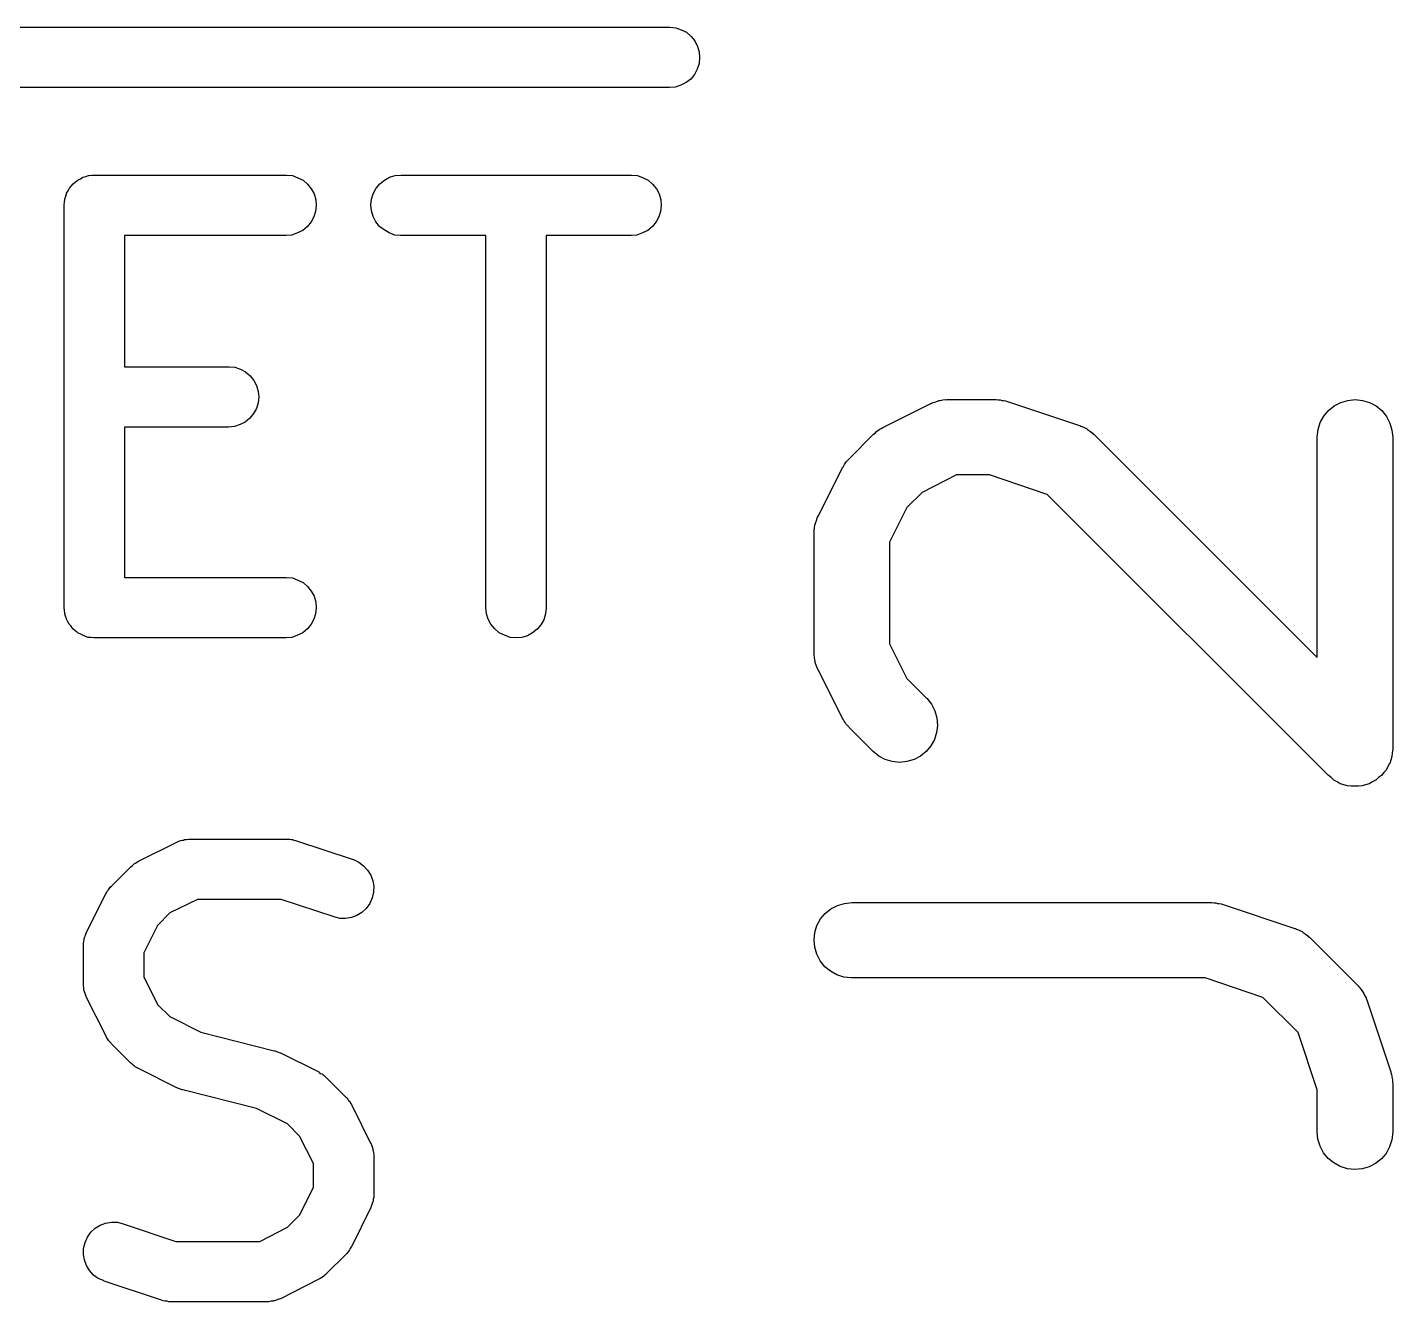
# Model space of a CAD drawing. Extents: x 40 to 70, y -130 to -60.
# Drawn here: x 60.264 to 62.977, y -105.602 to -103.068 of the extents above; entities that cross this region are included whole.
import ezdxf

# ---------------------------------------------------------------- set-up
doc = ezdxf.new("R2010")
doc.units = 0
doc.layers.add('BLACK', color=7, linetype='CONTINUOUS')

msp = doc.modelspace()

# ---------------------------------------------------------------- linework, layer by layer
at = {"layer": 'BLACK', "linetype": 'CONTINUOUS'}
for p, q in [((57.9209, -103.068), (61.5399, -103.068)), ((61.5399, -103.068), (61.5407, -103.068)), ((61.5407, -103.068), (61.5524, -103.069)), ((61.5524, -103.069), (61.5635, -103.073)), ((61.5635, -103.073), (61.5738, -103.078)), ((61.5738, -103.078), (61.5828, -103.086)), ((61.5828, -103.086), (61.5901, -103.095)), ((61.5901, -103.095), (61.5955, -103.106)), ((61.5955, -103.106), (61.5988, -103.117)), ((61.5988, -103.117), (61.5999, -103.128)), ((61.5987, -103.14), (61.5952, -103.151)), ((61.5999, -103.128), (61.5987, -103.14)), ((61.5822, -103.171), (61.5731, -103.178)), ((61.5896, -103.162), (61.5822, -103.171)), ((61.5952, -103.151), (61.5896, -103.162)), ((61.5399, -103.188), (57.9209, -103.188)), ((61.5516, -103.187), (61.5399, -103.188)), ((61.5628, -103.183), (61.5516, -103.187)), ((61.5731, -103.178), (61.5628, -103.183)), ((60.38, -103.365), (60.3854, -103.363)), ((60.3854, -103.363), (60.3856, -103.363)), ((60.3856, -103.363), (60.3858, -103.363)), ((60.3858, -103.363), (60.3915, -103.362)), ((60.3915, -103.362), (60.397, -103.362)), ((60.397, -103.362), (60.778, -103.362)), ((60.778, -103.362), (60.7788, -103.362)), ((60.7788, -103.362), (60.7905, -103.363)), ((60.7905, -103.363), (60.8016, -103.367)), ((60.9837, -103.366), (60.9949, -103.363)), ((60.9949, -103.363), (61.0066, -103.362)), ((61.0066, -103.362), (61.4637, -103.362)), ((61.4637, -103.362), (61.4646, -103.362)), ((61.4646, -103.362), (61.4762, -103.363)), ((61.4762, -103.363), (61.4874, -103.367)), ((60.3446, -103.393), (60.3473, -103.388)), ((60.3473, -103.388), (60.3474, -103.388)), ((60.3474, -103.388), (60.3475, -103.388)), ((60.3475, -103.388), (60.3512, -103.384)), ((60.3512, -103.384), (60.3548, -103.379)), ((60.3548, -103.379), (60.3549, -103.379)), ((60.3549, -103.379), (60.3551, -103.379)), ((60.3551, -103.379), (60.3595, -103.375)), ((60.3595, -103.375), (60.3638, -103.372)), ((60.3638, -103.372), (60.364, -103.372)), ((60.364, -103.372), (60.3642, -103.372)), ((60.3642, -103.372), (60.3692, -103.369)), ((60.3692, -103.369), (60.3742, -103.366)), ((60.3742, -103.366), (60.3744, -103.366)), ((60.3744, -103.366), (60.3746, -103.366)), ((60.3746, -103.366), (60.38, -103.365)), ((60.8016, -103.367), (60.8119, -103.372)), ((60.8119, -103.372), (60.8209, -103.38)), ((60.8209, -103.38), (60.8282, -103.389)), ((60.8282, -103.389), (60.8336, -103.399)), ((60.9513, -103.399), (60.9568, -103.388)), ((60.9568, -103.388), (60.9643, -103.379)), ((60.9643, -103.379), (60.9734, -103.372)), ((60.9734, -103.372), (60.9837, -103.366)), ((61.4874, -103.367), (61.4976, -103.372)), ((61.4976, -103.372), (61.5066, -103.38)), ((61.5066, -103.38), (61.5139, -103.389)), ((61.5139, -103.389), (61.5193, -103.399)), ((60.3371, -103.421), (60.3377, -103.416)), ((60.3377, -103.416), (60.3383, -103.41)), ((60.3383, -103.41), (60.3384, -103.409)), ((60.3383, -103.41), (60.3383, -103.41)), ((60.3384, -103.409), (60.3401, -103.404)), ((60.3401, -103.404), (60.3417, -103.399)), ((60.3417, -103.399), (60.3418, -103.398)), ((60.3418, -103.398), (60.3419, -103.398)), ((60.3419, -103.398), (60.3446, -103.393)), ((60.8336, -103.399), (60.8369, -103.411)), ((60.8369, -103.411), (60.838, -103.422)), ((60.9466, -103.421), (60.9478, -103.41)), ((60.9478, -103.41), (60.9513, -103.399)), ((61.5193, -103.399), (61.5227, -103.411)), ((61.5227, -103.411), (61.5237, -103.422)), ((60.337, -103.422), (60.337, -103.421)), ((60.337, -103.421), (60.337, -103.421)), ((60.337, -103.421), (60.3371, -103.421)), ((60.337, -104.222), (60.337, -103.422)), ((60.337, -103.422), (60.337, -103.422)), ((60.8333, -103.445), (60.8277, -103.455)), ((60.8368, -103.434), (60.8333, -103.445)), ((60.838, -103.422), (60.8368, -103.434)), ((60.9476, -103.433), (60.9466, -103.421)), ((60.9509, -103.444), (60.9476, -103.433)), ((60.9564, -103.455), (60.9509, -103.444)), ((61.519, -103.445), (61.5135, -103.455)), ((61.5225, -103.434), (61.519, -103.445)), ((61.5237, -103.422), (61.5225, -103.434)), ((60.8112, -103.472), (60.8009, -103.477)), ((60.8203, -103.464), (60.8112, -103.472)), ((60.8277, -103.455), (60.8203, -103.464)), ((60.9637, -103.464), (60.9564, -103.455)), ((60.9727, -103.471), (60.9637, -103.464)), ((60.9829, -103.477), (60.9727, -103.471)), ((61.4969, -103.472), (61.4866, -103.477)), ((61.506, -103.464), (61.4969, -103.472)), ((61.5135, -103.455), (61.506, -103.464)), ((60.778, -103.482), (60.457, -103.482)), ((60.457, -103.482), (60.457, -103.743)), ((60.7897, -103.481), (60.778, -103.482)), ((60.8009, -103.477), (60.7897, -103.481)), ((60.9941, -103.481), (60.9829, -103.477)), ((61.0057, -103.482), (60.9941, -103.481)), ((61.0066, -103.482), (61.0057, -103.482)), ((61.1751, -103.482), (61.0066, -103.482)), ((61.1751, -104.222), (61.1751, -103.482)), ((61.4637, -103.482), (61.2951, -103.482)), ((61.2951, -103.482), (61.2951, -104.222)), ((61.4754, -103.481), (61.4637, -103.482)), ((61.4866, -103.477), (61.4754, -103.481)), ((60.457, -103.743), (60.6637, -103.743)), ((60.6637, -103.743), (60.6646, -103.743)), ((60.6646, -103.743), (60.6762, -103.744)), ((60.6762, -103.744), (60.6874, -103.748)), ((60.6874, -103.748), (60.6976, -103.753)), ((60.6976, -103.753), (60.7066, -103.761)), ((60.7066, -103.761), (60.7139, -103.77)), ((60.7139, -103.77), (60.7193, -103.78)), ((60.7193, -103.78), (60.7227, -103.792)), ((60.7227, -103.792), (60.7237, -103.803)), ((60.719, -103.826), (60.7135, -103.836)), ((60.7225, -103.815), (60.719, -103.826)), ((60.7237, -103.803), (60.7225, -103.815)), ((61.9641, -103.864), (62.0593, -103.816)), ((62.0593, -103.816), (62.0603, -103.816)), ((62.0603, -103.816), (62.0623, -103.815)), ((62.0623, -103.815), (62.0643, -103.814)), ((62.0643, -103.814), (62.0692, -103.813)), ((62.0692, -103.813), (62.074, -103.811)), ((62.074, -103.811), (62.0762, -103.81)), ((62.0762, -103.81), (62.0783, -103.81)), ((62.0783, -103.81), (62.0834, -103.809)), ((62.0834, -103.809), (62.0885, -103.808)), ((62.0885, -103.808), (62.0907, -103.809)), ((62.0907, -103.809), (62.0929, -103.808)), ((62.0929, -103.808), (62.1881, -103.808)), ((62.1881, -103.808), (62.1891, -103.808)), ((62.1891, -103.808), (62.1933, -103.809)), ((62.1933, -103.809), (62.1975, -103.809)), ((62.1975, -103.809), (62.2006, -103.81)), ((62.2006, -103.81), (62.2037, -103.81)), ((62.2037, -103.81), (62.2077, -103.811)), ((62.2077, -103.811), (62.2118, -103.812)), ((62.2118, -103.812), (62.3547, -103.86)), ((62.8499, -103.83), (62.8613, -103.821)), ((62.8613, -103.821), (62.8743, -103.814)), ((62.8743, -103.814), (62.8883, -103.81)), ((62.8883, -103.81), (62.9029, -103.808)), ((62.9029, -103.808), (62.9175, -103.81)), ((62.9175, -103.81), (62.9314, -103.814)), ((62.9314, -103.814), (62.9443, -103.821)), ((62.9443, -103.821), (62.9556, -103.83)), ((60.6969, -103.853), (60.6866, -103.858)), ((60.706, -103.845), (60.6969, -103.853)), ((60.7135, -103.836), (60.706, -103.845)), ((62.8334, -103.854), (62.8405, -103.841)), ((62.8405, -103.841), (62.8499, -103.83)), ((62.9556, -103.83), (62.9648, -103.842)), ((62.9648, -103.842), (62.9717, -103.855)), ((60.6637, -103.863), (60.457, -103.863)), ((60.457, -103.863), (60.457, -104.162)), ((60.6754, -103.862), (60.6637, -103.863)), ((60.6866, -103.858), (60.6754, -103.862)), ((61.897, -103.926), (61.9446, -103.878)), ((61.9446, -103.878), (61.9453, -103.877)), ((61.9453, -103.877), (61.9486, -103.875)), ((61.9486, -103.875), (61.9517, -103.872)), ((61.9517, -103.872), (61.9543, -103.87)), ((61.9543, -103.87), (61.9568, -103.868)), ((61.9568, -103.868), (61.9605, -103.866)), ((61.9605, -103.866), (61.9641, -103.864)), ((62.3547, -103.86), (62.3557, -103.86)), ((62.3557, -103.86), (62.3577, -103.861)), ((62.3577, -103.861), (62.3598, -103.862)), ((62.3598, -103.862), (62.3643, -103.864)), ((62.3643, -103.864), (62.3689, -103.866)), ((62.3689, -103.866), (62.3707, -103.868)), ((62.3707, -103.868), (62.3727, -103.869)), ((62.3727, -103.869), (62.3766, -103.872)), ((62.3766, -103.872), (62.3808, -103.875)), ((62.3808, -103.875), (62.3823, -103.877)), ((62.3823, -103.877), (62.384, -103.878)), ((62.384, -103.878), (62.8274, -104.321)), ((62.8274, -103.882), (62.829, -103.868)), ((62.829, -103.868), (62.8334, -103.854)), ((62.9717, -103.855), (62.976, -103.869)), ((62.976, -103.869), (62.9774, -103.883)), ((62.8274, -103.883), (62.8274, -103.882)), ((62.8274, -104.321), (62.8274, -103.883)), ((62.9774, -103.883), (62.9774, -104.502)), ((61.8877, -103.937), (61.8897, -103.934)), ((61.8897, -103.934), (61.8914, -103.932)), ((61.8914, -103.932), (61.8943, -103.929)), ((61.8943, -103.929), (61.897, -103.926)), ((61.8353, -104.04), (61.8829, -103.945)), ((61.8829, -103.945), (61.8834, -103.944)), ((61.8834, -103.944), (61.8857, -103.941)), ((61.8857, -103.941), (61.8877, -103.937)), ((62.1106, -103.958), (62.042, -103.993)), ((62.1759, -103.958), (62.1106, -103.958)), ((62.2904, -103.997), (62.1759, -103.958)), ((62.042, -103.993), (62.0116, -104.023)), ((62.8493, -104.555), (62.2904, -103.997)), ((61.8334, -104.044), (61.8345, -104.042)), ((61.8345, -104.042), (61.8353, -104.04)), ((62.0116, -104.023), (61.9774, -104.092)), ((61.8276, -104.068), (61.8284, -104.063)), ((61.8276, -104.071), (61.8276, -104.068)), ((61.8284, -104.063), (61.829, -104.058)), ((61.829, -104.058), (61.8297, -104.056)), ((61.8297, -104.056), (61.8301, -104.054)), ((61.8301, -104.054), (61.8319, -104.049)), ((61.8319, -104.049), (61.8334, -104.044)), ((61.8274, -104.073), (61.8276, -104.071)), ((61.8274, -104.074), (61.8274, -104.073)), ((61.8274, -104.312), (61.8274, -104.074)), ((61.9774, -104.092), (61.9774, -104.294)), ((60.457, -104.162), (60.778, -104.162)), ((60.778, -104.162), (60.7788, -104.162)), ((60.7788, -104.162), (60.7905, -104.163)), ((60.7905, -104.163), (60.8016, -104.167)), ((60.8016, -104.167), (60.8119, -104.172)), ((60.8119, -104.172), (60.8209, -104.18)), ((60.8209, -104.18), (60.8282, -104.189)), ((60.8282, -104.189), (60.8336, -104.199)), ((60.8336, -104.199), (60.8369, -104.211)), ((60.3376, -104.227), (60.337, -104.222)), ((60.3381, -104.233), (60.3376, -104.227)), ((60.3382, -104.233), (60.3381, -104.233)), ((60.3382, -104.234), (60.3382, -104.233)), ((60.838, -104.222), (60.8368, -104.234)), ((60.8369, -104.211), (60.838, -104.222)), ((61.1763, -104.234), (61.1751, -104.222)), ((61.2951, -104.223), (61.2938, -104.234)), ((61.2951, -104.222), (61.2951, -104.223)), ((60.3398, -104.239), (60.3382, -104.234)), ((60.3414, -104.244), (60.3398, -104.239)), ((60.3415, -104.245), (60.3414, -104.244)), ((60.3416, -104.245), (60.3415, -104.245)), ((60.3442, -104.25), (60.3416, -104.245)), ((60.3468, -104.255), (60.3442, -104.25)), ((60.347, -104.255), (60.3468, -104.255)), ((60.3471, -104.255), (60.347, -104.255)), ((60.3506, -104.259), (60.3471, -104.255)), ((60.3542, -104.264), (60.3506, -104.259)), ((60.8277, -104.255), (60.8203, -104.264)), ((60.8333, -104.245), (60.8277, -104.255)), ((60.8368, -104.234), (60.8333, -104.245)), ((61.1797, -104.245), (61.1763, -104.234)), ((61.1852, -104.255), (61.1797, -104.245)), ((61.1926, -104.264), (61.1852, -104.255)), ((61.2846, -104.256), (61.2771, -104.265)), ((61.2903, -104.246), (61.2846, -104.256)), ((61.2938, -104.234), (61.2903, -104.246)), ((60.3543, -104.264), (60.3542, -104.264)), ((60.3545, -104.264), (60.3543, -104.264)), ((60.3588, -104.268), (60.3545, -104.264)), ((60.3631, -104.271), (60.3588, -104.268)), ((60.3633, -104.272), (60.3631, -104.271)), ((60.3635, -104.272), (60.3633, -104.272)), ((60.3685, -104.274), (60.3635, -104.272)), ((60.3734, -104.277), (60.3685, -104.274)), ((60.3736, -104.277), (60.3734, -104.277)), ((60.3738, -104.277), (60.3736, -104.277)), ((60.3792, -104.279), (60.3738, -104.277)), ((60.3846, -104.281), (60.3792, -104.279)), ((60.3848, -104.281), (60.3846, -104.281)), ((60.385, -104.281), (60.3848, -104.281)), ((60.3907, -104.281), (60.385, -104.281)), ((60.3962, -104.282), (60.3907, -104.281)), ((60.3966, -104.282), (60.3962, -104.282)), ((60.397, -104.282), (60.3966, -104.282)), ((60.3966, -104.282), (60.3966, -104.282)), ((60.3966, -104.282), (60.3966, -104.282)), ((60.778, -104.282), (60.397, -104.282)), ((60.7897, -104.281), (60.778, -104.282)), ((60.8009, -104.277), (60.7897, -104.281)), ((60.8112, -104.272), (60.8009, -104.277)), ((60.8203, -104.264), (60.8112, -104.272)), ((61.2016, -104.272), (61.1926, -104.264)), ((61.2119, -104.277), (61.2016, -104.272)), ((61.2231, -104.281), (61.2119, -104.277)), ((61.2347, -104.282), (61.2231, -104.281)), ((61.2464, -104.281), (61.2347, -104.282)), ((61.2576, -104.278), (61.2464, -104.281)), ((61.268, -104.272), (61.2576, -104.278)), ((61.2771, -104.265), (61.268, -104.272)), ((61.8276, -104.314), (61.8274, -104.312)), ((61.8275, -104.316), (61.8276, -104.314)), ((61.9774, -104.294), (62.0116, -104.363)), ((61.8283, -104.321), (61.8275, -104.316)), ((61.8288, -104.326), (61.8283, -104.321)), ((61.8294, -104.329), (61.8288, -104.326)), ((61.8298, -104.331), (61.8294, -104.329)), ((61.8316, -104.336), (61.8298, -104.331)), ((61.833, -104.34), (61.8316, -104.336)), ((61.8341, -104.342), (61.833, -104.34)), ((61.8348, -104.345), (61.8341, -104.342)), ((61.8353, -104.345), (61.8348, -104.345)), ((61.8829, -104.441), (61.8353, -104.345)), ((62.0116, -104.363), (62.0507, -104.402)), ((62.0507, -104.402), (62.0514, -104.402)), ((62.0514, -104.402), (62.0605, -104.414)), ((62.0605, -104.414), (62.0673, -104.427)), ((61.8852, -104.444), (61.8829, -104.441)), ((61.8871, -104.448), (61.8852, -104.444)), ((61.889, -104.45), (61.8871, -104.448)), ((61.8907, -104.453), (61.889, -104.45)), ((62.0673, -104.427), (62.0713, -104.441)), ((62.0713, -104.441), (62.0726, -104.456)), ((61.8936, -104.456), (61.8907, -104.453)), ((61.8962, -104.459), (61.8936, -104.456)), ((61.897, -104.46), (61.8962, -104.459)), ((61.9446, -104.508), (61.897, -104.46)), ((62.071, -104.47), (62.0667, -104.484)), ((62.0726, -104.456), (62.071, -104.47)), ((62.0596, -104.497), (62.0503, -104.508)), ((62.0667, -104.484), (62.0596, -104.497)), ((62.9774, -104.503), (62.9766, -104.511)), ((62.9774, -104.502), (62.9774, -104.503)), ((62.9774, -104.503), (62.9774, -104.503)), ((62.9774, -104.503), (62.9774, -104.503)), ((62.9774, -104.503), (62.9774, -104.503)), ((61.9559, -104.517), (61.9446, -104.508)), ((61.9688, -104.524), (61.9559, -104.517)), ((61.9828, -104.528), (61.9688, -104.524)), ((61.9974, -104.53), (61.9828, -104.528)), ((62.0119, -104.528), (61.9974, -104.53)), ((62.026, -104.524), (62.0119, -104.528)), ((62.0389, -104.517), (62.026, -104.524)), ((62.0503, -104.508), (62.0389, -104.517)), ((62.9735, -104.525), (62.9714, -104.532)), ((62.9757, -104.518), (62.9735, -104.525)), ((62.9758, -104.518), (62.9757, -104.518)), ((62.9766, -104.511), (62.9758, -104.518)), ((62.9758, -104.518), (62.9758, -104.518)), ((62.8549, -104.56), (62.8493, -104.555)), ((62.9549, -104.556), (62.9492, -104.56)), ((62.955, -104.556), (62.9549, -104.556)), ((62.9549, -104.556), (62.9549, -104.556)), ((62.9595, -104.55), (62.955, -104.556)), ((62.9643, -104.545), (62.9595, -104.55)), ((62.9644, -104.545), (62.9643, -104.545)), ((62.9643, -104.545), (62.9643, -104.545)), ((62.9678, -104.538), (62.9644, -104.545)), ((62.9713, -104.532), (62.9678, -104.538)), ((62.9714, -104.532), (62.9713, -104.532)), ((62.9714, -104.532), (62.9714, -104.532)), ((62.8604, -104.565), (62.8549, -104.56)), ((62.8606, -104.565), (62.8604, -104.565)), ((62.8607, -104.565), (62.8606, -104.565)), ((62.8669, -104.568), (62.8607, -104.565)), ((62.8733, -104.572), (62.8669, -104.568)), ((62.8734, -104.572), (62.8733, -104.572)), ((62.8736, -104.572), (62.8734, -104.572)), ((62.8803, -104.574), (62.8736, -104.572)), ((62.8873, -104.576), (62.8803, -104.574)), ((62.8874, -104.576), (62.8873, -104.576)), ((62.8876, -104.576), (62.8874, -104.576)), ((62.8948, -104.577), (62.8876, -104.576)), ((62.9019, -104.577), (62.8948, -104.577)), ((62.902, -104.577), (62.9019, -104.577)), ((62.9021, -104.577), (62.902, -104.577)), ((62.9093, -104.577), (62.9021, -104.577)), ((62.9164, -104.576), (62.9093, -104.577)), ((62.9166, -104.576), (62.9164, -104.576)), ((62.9167, -104.576), (62.9166, -104.576)), ((62.9236, -104.574), (62.9167, -104.576)), ((62.9305, -104.572), (62.9236, -104.574)), ((62.9306, -104.572), (62.9305, -104.572)), ((62.9307, -104.572), (62.9306, -104.572)), ((62.9371, -104.568), (62.9307, -104.572)), ((62.9434, -104.565), (62.9371, -104.568)), ((62.9435, -104.565), (62.9434, -104.565)), ((62.9437, -104.565), (62.9435, -104.565)), ((62.9492, -104.56), (62.9437, -104.565)), ((60.4845, -104.726), (60.5607, -104.688)), ((60.5607, -104.688), (60.5614, -104.688)), ((60.5614, -104.688), (60.5631, -104.687)), ((60.5631, -104.687), (60.5647, -104.686)), ((60.5647, -104.686), (60.5686, -104.685)), ((60.5686, -104.685), (60.5724, -104.684)), ((60.5724, -104.684), (60.5742, -104.684)), ((60.5742, -104.684), (60.5759, -104.683)), ((60.5759, -104.683), (60.5799, -104.683)), ((60.5799, -104.683), (60.584, -104.682)), ((60.584, -104.682), (60.5858, -104.682)), ((60.5858, -104.682), (60.5875, -104.682)), ((60.5875, -104.682), (60.778, -104.682)), ((60.778, -104.682), (60.7788, -104.682)), ((60.7788, -104.682), (60.7822, -104.682)), ((60.7822, -104.682), (60.7856, -104.682)), ((60.7856, -104.682), (60.788, -104.683)), ((60.788, -104.683), (60.7905, -104.683)), ((60.7905, -104.683), (60.7937, -104.684)), ((60.7937, -104.684), (60.797, -104.685)), ((60.797, -104.685), (60.9113, -104.723)), ((60.4308, -104.776), (60.4689, -104.738)), ((60.4689, -104.738), (60.4695, -104.737)), ((60.4695, -104.737), (60.4721, -104.735)), ((60.4721, -104.735), (60.4746, -104.733)), ((60.4746, -104.733), (60.4767, -104.731)), ((60.4767, -104.731), (60.4787, -104.73)), ((60.4787, -104.73), (60.4817, -104.728)), ((60.4817, -104.728), (60.4845, -104.726)), ((60.9113, -104.723), (60.9121, -104.723)), ((60.9121, -104.723), (60.9227, -104.728)), ((60.9227, -104.728), (60.9321, -104.735)), ((60.9321, -104.735), (60.9401, -104.744)), ((60.9401, -104.744), (60.9462, -104.754)), ((60.9462, -104.754), (60.9503, -104.765)), ((60.9503, -104.765), (60.9522, -104.776)), ((60.3815, -104.867), (60.4196, -104.791)), ((60.4196, -104.791), (60.42, -104.791)), ((60.42, -104.791), (60.4218, -104.788)), ((60.4218, -104.788), (60.4234, -104.785)), ((60.4234, -104.785), (60.425, -104.783)), ((60.425, -104.783), (60.4263, -104.781)), ((60.4263, -104.781), (60.4287, -104.778)), ((60.4287, -104.778), (60.4308, -104.776)), ((60.6017, -104.802), (60.5469, -104.829)), ((60.7683, -104.802), (60.6017, -104.802)), ((60.8733, -104.837), (60.7683, -104.802)), ((60.9491, -104.799), (60.9442, -104.81)), ((60.9518, -104.788), (60.9491, -104.799)), ((60.9522, -104.776), (60.9518, -104.788)), ((60.5469, -104.829), (60.5225, -104.854)), ((60.9289, -104.828), (60.9189, -104.834)), ((60.9374, -104.82), (60.9289, -104.828)), ((60.9442, -104.81), (60.9374, -104.82)), ((61.8402, -104.841), (61.8495, -104.83)), ((61.8495, -104.83), (61.8609, -104.821)), ((61.8609, -104.821), (61.8738, -104.814)), ((61.8738, -104.814), (61.8878, -104.81)), ((61.8878, -104.81), (61.9024, -104.808)), ((61.9024, -104.808), (62.6167, -104.808)), ((62.6167, -104.808), (62.6177, -104.808)), ((62.6177, -104.808), (62.6219, -104.809)), ((62.6219, -104.809), (62.6261, -104.809)), ((62.6261, -104.809), (62.6292, -104.81)), ((62.6292, -104.81), (62.6323, -104.81)), ((62.6323, -104.81), (62.6363, -104.811)), ((62.6363, -104.811), (62.6404, -104.812)), ((62.6404, -104.812), (62.7832, -104.86)), ((60.5225, -104.854), (60.4951, -104.908)), ((60.8847, -104.84), (60.8733, -104.837)), ((60.8964, -104.84), (60.8847, -104.84)), ((60.908, -104.838), (60.8964, -104.84)), ((60.9189, -104.834), (60.908, -104.838)), ((61.8289, -104.868), (61.8332, -104.854)), ((61.8332, -104.854), (61.8402, -104.841)), ((60.376, -104.886), (60.3765, -104.882)), ((60.3765, -104.882), (60.377, -104.88)), ((60.377, -104.88), (60.3773, -104.878)), ((60.3773, -104.878), (60.3788, -104.875)), ((60.3788, -104.875), (60.38, -104.871)), ((60.38, -104.871), (60.3808, -104.869)), ((60.3808, -104.869), (60.3815, -104.867)), ((61.8274, -104.883), (61.8289, -104.868)), ((61.8287, -104.897), (61.8274, -104.883)), ((62.7832, -104.86), (62.7842, -104.86)), ((62.7842, -104.86), (62.7862, -104.861)), ((62.7862, -104.861), (62.7883, -104.862)), ((62.7883, -104.862), (62.7929, -104.864)), ((62.7929, -104.864), (62.7975, -104.866)), ((62.7975, -104.866), (62.7993, -104.868)), ((62.7993, -104.868), (62.8012, -104.869)), ((62.8012, -104.869), (62.8052, -104.872)), ((62.8052, -104.872), (62.8094, -104.875)), ((62.8094, -104.875), (62.8108, -104.877)), ((62.8108, -104.877), (62.8126, -104.878)), ((62.8126, -104.878), (62.9078, -104.973)), ((60.3751, -104.893), (60.3753, -104.892)), ((60.3751, -104.894), (60.3751, -104.893)), ((60.3751, -104.97), (60.3751, -104.894)), ((60.3753, -104.89), (60.376, -104.886)), ((60.3753, -104.892), (60.3753, -104.89)), ((60.4951, -104.908), (60.4951, -104.956)), ((61.8328, -104.911), (61.8287, -104.897)), ((61.8396, -104.924), (61.8328, -104.911)), ((61.8488, -104.936), (61.8396, -104.924)), ((61.86, -104.945), (61.8488, -104.936)), ((60.4951, -104.956), (60.5225, -105.011)), ((61.8728, -104.952), (61.86, -104.945)), ((61.8868, -104.957), (61.8728, -104.952)), ((61.9013, -104.958), (61.8868, -104.957)), ((61.9024, -104.958), (61.9013, -104.958)), ((62.6045, -104.958), (61.9024, -104.958)), ((62.719, -104.997), (62.6045, -104.958)), ((60.3753, -104.972), (60.3751, -104.97)), ((60.3752, -104.974), (60.3753, -104.972)), ((60.3759, -104.978), (60.3752, -104.974)), ((60.3763, -104.982), (60.3759, -104.978)), ((60.3768, -104.984), (60.3763, -104.982)), ((60.3771, -104.986), (60.3768, -104.984)), ((60.3785, -104.989), (60.3771, -104.986)), ((60.3797, -104.993), (60.3785, -104.989)), ((60.3805, -104.995), (60.3797, -104.993)), ((62.9078, -104.973), (62.9085, -104.974)), ((62.9085, -104.974), (62.9099, -104.976)), ((62.9099, -104.976), (62.9115, -104.977)), ((62.9115, -104.977), (62.9145, -104.981)), ((62.9145, -104.981), (62.9177, -104.985)), ((62.9177, -104.985), (62.9187, -104.987)), ((62.9187, -104.987), (62.92, -104.989)), ((62.92, -104.989), (62.922, -104.994)), ((60.3811, -104.997), (60.3805, -104.995)), ((60.3815, -104.997), (60.3811, -104.997)), ((60.4196, -105.073), (60.3815, -104.997)), ((60.5225, -105.011), (60.5469, -105.035)), ((62.7892, -105.067), (62.719, -104.997)), ((62.922, -104.994), (62.9244, -104.998)), ((62.9244, -104.998), (62.925, -105)), ((62.925, -105), (62.9259, -105.002)), ((62.9259, -105.002), (62.9735, -105.145)), ((60.5469, -105.035), (60.6085, -105.066)), ((60.4214, -105.076), (60.4196, -105.073)), ((60.6085, -105.066), (60.7545, -105.103)), ((62.8274, -105.181), (62.7892, -105.067)), ((60.4229, -105.079), (60.4214, -105.076)), ((60.4245, -105.081), (60.4229, -105.079)), ((60.4258, -105.083), (60.4245, -105.081)), ((60.4281, -105.086), (60.4258, -105.083)), ((60.4302, -105.088), (60.4281, -105.086)), ((60.4308, -105.089), (60.4302, -105.088)), ((60.4689, -105.127), (60.4308, -105.089)), ((60.4715, -105.129), (60.4689, -105.127)), ((60.7545, -105.103), (60.7553, -105.103)), ((60.7553, -105.103), (60.7555, -105.103)), ((60.7555, -105.103), (60.7558, -105.103)), ((60.7558, -105.103), (60.761, -105.105)), ((60.761, -105.105), (60.7662, -105.107)), ((60.7662, -105.107), (60.7665, -105.107)), ((60.7665, -105.107), (60.7667, -105.107)), ((60.7667, -105.107), (60.8429, -105.145)), ((60.4739, -105.132), (60.4715, -105.129)), ((60.476, -105.133), (60.4739, -105.132)), ((60.478, -105.135), (60.476, -105.133)), ((60.4809, -105.136), (60.478, -105.135)), ((60.4838, -105.138), (60.4809, -105.136)), ((60.4845, -105.138), (60.4838, -105.138)), ((60.5607, -105.177), (60.4845, -105.138)), ((60.8429, -105.145), (60.8437, -105.146)), ((60.8437, -105.146), (60.8465, -105.148)), ((60.8465, -105.148), (60.8495, -105.149)), ((60.8495, -105.149), (60.8514, -105.151)), ((60.8514, -105.151), (60.8535, -105.152)), ((60.8535, -105.152), (60.8559, -105.154)), ((60.8559, -105.154), (60.8585, -105.157)), ((62.9735, -105.145), (62.9739, -105.146)), ((62.9739, -105.146), (62.9747, -105.15)), ((62.9747, -105.15), (62.976, -105.154)), ((62.976, -105.154), (62.9763, -105.158)), ((60.5609, -105.177), (60.5607, -105.177)), ((60.5612, -105.177), (60.5609, -105.177)), ((60.5665, -105.179), (60.5612, -105.177)), ((60.5716, -105.181), (60.5665, -105.179)), ((60.5719, -105.181), (60.5716, -105.181)), ((60.5722, -105.181), (60.5719, -105.181)), ((60.573, -105.181), (60.5722, -105.181)), ((60.719, -105.218), (60.573, -105.181)), ((60.8585, -105.157), (60.8966, -105.195)), ((62.8274, -105.264), (62.8274, -105.181)), ((62.9763, -105.158), (62.9769, -105.161)), ((62.9769, -105.161), (62.977, -105.165)), ((62.977, -105.165), (62.9774, -105.169)), ((62.9774, -105.169), (62.9774, -105.264)), ((60.8966, -105.195), (60.8972, -105.195)), ((60.8972, -105.195), (60.8993, -105.198)), ((60.8993, -105.198), (60.9016, -105.2)), ((60.9016, -105.2), (60.903, -105.203)), ((60.903, -105.203), (60.9045, -105.204)), ((60.9045, -105.204), (60.9061, -105.207)), ((60.9061, -105.207), (60.9079, -105.21)), ((60.9079, -105.21), (60.946, -105.287)), ((60.7806, -105.248), (60.719, -105.218)), ((60.8049, -105.273), (60.7806, -105.248)), ((62.8288, -105.279), (62.8274, -105.264)), ((62.9774, -105.264), (62.9774, -105.265)), ((60.8323, -105.327), (60.8049, -105.273)), ((60.946, -105.287), (60.9463, -105.287)), ((60.9463, -105.287), (60.9469, -105.289)), ((60.9469, -105.289), (60.9478, -105.29)), ((60.9478, -105.29), (60.9489, -105.294)), ((62.833, -105.293), (62.8288, -105.279)), ((62.9757, -105.28), (62.9713, -105.294)), ((62.9774, -105.265), (62.9757, -105.28)), ((60.9489, -105.294), (60.9504, -105.298)), ((60.9504, -105.298), (60.9506, -105.3)), ((60.9506, -105.3), (60.9511, -105.302)), ((60.9511, -105.302), (60.9515, -105.306)), ((60.9515, -105.306), (60.9522, -105.31)), ((60.9522, -105.31), (60.9521, -105.312)), ((60.9521, -105.312), (60.9523, -105.313)), ((60.9523, -105.313), (60.9523, -105.39)), ((62.8399, -105.306), (62.833, -105.293)), ((62.8492, -105.317), (62.8399, -105.306)), ((62.8604, -105.326), (62.8492, -105.317)), ((62.9549, -105.318), (62.9434, -105.327)), ((62.9643, -105.307), (62.9549, -105.318)), ((62.9713, -105.294), (62.9643, -105.307)), ((60.8323, -105.375), (60.8323, -105.327)), ((62.8733, -105.333), (62.8604, -105.326)), ((62.8873, -105.338), (62.8733, -105.333)), ((62.9019, -105.339), (62.8873, -105.338)), ((62.9164, -105.338), (62.9019, -105.339)), ((62.9305, -105.334), (62.9164, -105.338)), ((62.9434, -105.327), (62.9305, -105.334)), ((60.8049, -105.43), (60.8323, -105.375)), ((60.9514, -105.398), (60.951, -105.402)), ((60.9521, -105.394), (60.9514, -105.398)), ((60.9523, -105.39), (60.9521, -105.392)), ((60.9521, -105.392), (60.9521, -105.394)), ((60.9523, -105.39), (60.9523, -105.39)), ((60.946, -105.416), (60.9079, -105.493)), ((60.9466, -105.415), (60.946, -105.416)), ((60.9474, -105.413), (60.9466, -105.415)), ((60.9487, -105.409), (60.9474, -105.413)), ((60.9501, -105.405), (60.9487, -105.409)), ((60.9504, -105.404), (60.9501, -105.405)), ((60.951, -105.402), (60.9504, -105.404)), ((60.3986, -105.456), (60.4085, -105.45)), ((60.4085, -105.45), (60.4194, -105.446)), ((60.4194, -105.446), (60.431, -105.444)), ((60.431, -105.444), (60.4427, -105.444)), ((60.4427, -105.444), (60.4541, -105.447)), ((60.4541, -105.447), (60.5592, -105.482)), ((60.7257, -105.482), (60.7806, -105.454)), ((60.7806, -105.454), (60.8049, -105.43)), ((60.3784, -105.484), (60.3832, -105.474)), ((60.3832, -105.474), (60.39, -105.464)), ((60.39, -105.464), (60.3986, -105.456)), ((60.3753, -105.508), (60.3757, -105.496)), ((60.3771, -105.519), (60.3753, -105.508)), ((60.3757, -105.496), (60.3784, -105.484)), ((60.5592, -105.482), (60.7257, -105.482)), ((60.8966, -105.508), (60.8585, -105.546)), ((60.8988, -105.506), (60.8966, -105.508)), ((60.9011, -105.503), (60.8988, -105.506)), ((60.9025, -105.501), (60.9011, -105.503)), ((60.904, -105.499), (60.9025, -105.501)), ((60.9056, -105.496), (60.904, -105.499)), ((60.9075, -105.493), (60.9056, -105.496)), ((60.9079, -105.493), (60.9075, -105.493)), ((60.3812, -105.53), (60.3771, -105.519)), ((60.3873, -105.54), (60.3812, -105.53)), ((60.3953, -105.549), (60.3873, -105.54)), ((60.4047, -105.556), (60.3953, -105.549)), ((60.4154, -105.56), (60.4047, -105.556)), ((60.4162, -105.561), (60.4154, -105.56)), ((60.5305, -105.599), (60.4162, -105.561)), ((60.8429, -105.557), (60.7667, -105.596)), ((60.8458, -105.556), (60.8429, -105.557)), ((60.8488, -105.554), (60.8458, -105.556)), ((60.8507, -105.553), (60.8488, -105.554)), ((60.8528, -105.551), (60.8507, -105.553)), ((60.8553, -105.549), (60.8528, -105.551)), ((60.8579, -105.547), (60.8553, -105.549)), ((60.8585, -105.546), (60.8579, -105.547)), ((60.5337, -105.6), (60.5305, -105.599)), ((60.537, -105.601), (60.5337, -105.6)), ((60.5394, -105.601), (60.537, -105.601)), ((60.5419, -105.601), (60.5394, -105.601)), ((60.5452, -105.602), (60.5419, -105.601)), ((60.5486, -105.602), (60.5452, -105.602)), ((60.5494, -105.602), (60.5486, -105.602)), ((60.7399, -105.602), (60.5494, -105.602)), ((60.7417, -105.602), (60.7399, -105.602)), ((60.7434, -105.602), (60.7417, -105.602)), ((60.7475, -105.601), (60.7434, -105.602)), ((60.7516, -105.601), (60.7475, -105.601)), ((60.7532, -105.6), (60.7516, -105.601)), ((60.755, -105.6), (60.7532, -105.6)), ((60.7588, -105.599), (60.755, -105.6)), ((60.7628, -105.597), (60.7588, -105.599)), ((60.7643, -105.597), (60.7628, -105.597)), ((60.766, -105.596), (60.7643, -105.597)), ((60.7667, -105.596), (60.766, -105.596))]:
    msp.add_line(p, q, dxfattribs=at)

doc.saveas('drawing.dxf')
